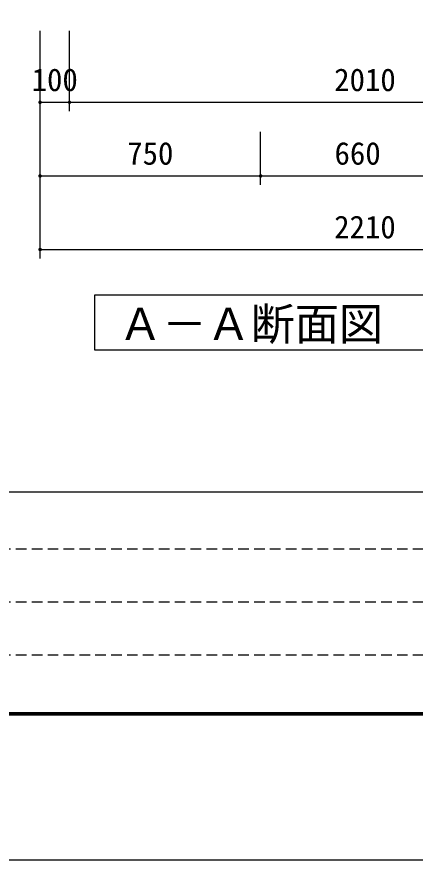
# Model space of a CAD drawing. Units: millimetres, scale not verified. Extents: x -8910 to 8910, y -6308 to 6308.
# Drawn here: x -6165 to -4810, y -6308 to -3443 of the extents above; entities that cross this region are included whole.
import ezdxf
from ezdxf.enums import TextEntityAlignment as Align

# ---------------------------------------------------------------- set-up
doc = ezdxf.new("R2010")
doc.units = ezdxf.units.MM
doc.header["$LTSCALE"] = 30
doc.linetypes.add('DASHED1', pattern=[1.8, 1.2, -0.6])
for name, color, linetype, lineweight in [('0-3_機器', 2, 'Continuous', 25), ('0-4_製作', 5, 'Continuous', 25), ('0-8_図面枠', 7, 'Continuous', 25), ('0-9_Axis_waku', 7, 'Continuous', 25)]:
    doc.layers.add(name, color=color, linetype=linetype, lineweight=lineweight)
doc.styles.add('ＭＳ ゴシック', font='')
doc.styles.get('ＭＳ ゴシック').set_extended_font_data('MS Gothic')

msp = doc.modelspace()

# ---------------------------------------------------------------- linework, layer by layer
at = {"layer": '0-3_機器', "color": 3}
msp.add_lwpolyline([(-3871.69, -4574.04), (-3871.69, -4387.73), (-5901.02, -4387.73), (-5901.02, -4574.04)], close=True, dxfattribs=at)
at = {"layer": '0-4_製作', "color": 2}
for p, q in [((-6085.82, -3763.2), (-6085.82, -3490.22)), ((-5985.82, -3763.2), (-5985.82, -3490.22)), ((-6085.82, -3733.2), (-5985.82, -3733.2)), ((-6085.82, -4013.2), (-6085.82, -3733.2)), ((-5985.82, -3733.2), (-3975.86, -3733.2)), ((-5335.82, -4013.2), (-5335.82, -3833.2)), ((-6085.82, -3983.2), (-5335.82, -3983.2)), ((-6085.82, -4263.2), (-6085.82, -3983.2)), ((-5335.82, -3983.2), (-4675.82, -3983.2)), ((-6085.82, -4233.2), (-3875.86, -4233.2))]:
    msp.add_line(p, q, dxfattribs=at)
at = {"layer": '0-4_製作'}
for points in [[(-6091.81, -3732.83), (-6085.82, -3733.2), (-6091.82, -3733.2)], [(-6091.82, -3733.2), (-6089.04, -3738.27), (-6091.78, -3733.95)], [(-6091.82, -3733.2), (-6088.38, -3738.63), (-6089.04, -3738.27)], [(-6085.82, -3733.2), (-6088.38, -3738.63), (-6091.82, -3733.2)], [(-6091.72, -3732.08), (-6085.82, -3733.2), (-6091.81, -3732.83)], [(-6091.78, -3733.95), (-6089.65, -3737.83), (-6091.64, -3734.69)], [(-6091.78, -3733.95), (-6089.04, -3738.27), (-6089.65, -3737.83)], [(-6091.53, -3731.35), (-6085.82, -3733.2), (-6091.72, -3732.08)], [(-6091.64, -3734.69), (-6090.2, -3737.31), (-6091.4, -3735.41)], [(-6091.64, -3734.69), (-6089.65, -3737.83), (-6090.2, -3737.31)], [(-6091.25, -3730.65), (-6085.82, -3733.2), (-6091.53, -3731.35)], [(-6091.4, -3735.41), (-6090.68, -3736.73), (-6091.08, -3736.09)], [(-6091.4, -3735.41), (-6090.2, -3737.31), (-6090.68, -3736.73)], [(-6090.89, -3729.99), (-6085.82, -3733.2), (-6091.25, -3730.65)], [(-6090.45, -3729.38), (-6085.82, -3733.2), (-6090.89, -3729.99)], [(-6089.93, -3728.83), (-6085.82, -3733.2), (-6090.45, -3729.38)], [(-6089.35, -3728.35), (-6085.82, -3733.2), (-6089.93, -3728.83)], [(-6088.71, -3727.94), (-6085.82, -3733.2), (-6089.35, -3728.35)], [(-6088.71, -3727.94), (-6085.82, -3727.2), (-6085.82, -3733.2)], [(-6088.03, -3727.62), (-6085.82, -3727.2), (-6088.71, -3727.94)], [(-6085.82, -3733.2), (-6087.68, -3738.91), (-6088.38, -3738.63)], [(-6087.32, -3727.39), (-6085.82, -3727.2), (-6088.03, -3727.62)], [(-6085.82, -3733.2), (-6086.95, -3739.1), (-6087.68, -3738.91)], [(-6086.58, -3727.25), (-6085.82, -3727.2), (-6087.32, -3727.39)], [(-6085.82, -3733.2), (-6086.2, -3739.19), (-6086.95, -3739.1)], [(-6085.82, -3733.2), (-6085.82, -3739.2), (-6086.2, -3739.19)], [(-6085.82, -3727.2), (-6079.82, -3733.2), (-6085.82, -3733.2)], [(-6085.45, -3727.21), (-6079.82, -3733.2), (-6085.82, -3727.2)], [(-6085.82, -3733.2), (-6085.07, -3739.16), (-6085.82, -3739.2)], [(-6085.82, -3733.2), (-6084.33, -3739.01), (-6085.07, -3739.16)], [(-6085.82, -3733.2), (-6083.62, -3738.78), (-6084.33, -3739.01)], [(-6085.82, -3733.2), (-6082.93, -3738.46), (-6083.62, -3738.78)], [(-6085.82, -3733.2), (-6082.3, -3738.06), (-6082.93, -3738.46)], [(-6079.82, -3733.2), (-6082.3, -3738.06), (-6085.82, -3733.2)], [(-6084.7, -3727.31), (-6079.82, -3733.2), (-6085.45, -3727.21)], [(-6083.97, -3727.5), (-6079.82, -3733.2), (-6084.7, -3727.31)], [(-6083.27, -3727.77), (-6079.82, -3733.2), (-6083.97, -3727.5)], [(-6082.61, -3728.14), (-6079.82, -3733.2), (-6083.27, -3727.77)], [(-6082.61, -3728.14), (-6079.87, -3732.45), (-6079.82, -3733.2)], [(-6082, -3728.58), (-6079.87, -3732.45), (-6082.61, -3728.14)], [(-6079.82, -3733.2), (-6081.72, -3737.58), (-6082.3, -3738.06)], [(-6082, -3728.58), (-6080.01, -3731.71), (-6079.87, -3732.45)], [(-6081.45, -3729.1), (-6080.01, -3731.71), (-6082, -3728.58)], [(-6079.82, -3733.2), (-6081.2, -3737.03), (-6081.72, -3737.58)], [(-6081.45, -3729.1), (-6080.25, -3730.99), (-6080.01, -3731.71)], [(-6080.97, -3729.68), (-6080.25, -3730.99), (-6081.45, -3729.1)], [(-6079.82, -3733.2), (-6080.76, -3736.42), (-6081.2, -3737.03)], [(-6080.97, -3729.68), (-6080.57, -3730.31), (-6080.25, -3730.99)], [(-6079.82, -3733.2), (-6080.4, -3735.76), (-6080.76, -3736.42)], [(-6079.82, -3733.2), (-6080.12, -3735.06), (-6080.4, -3735.76)], [(-6079.82, -3733.2), (-6079.93, -3734.33), (-6080.12, -3735.06)], [(-6079.82, -3733.2), (-6079.84, -3733.58), (-6079.93, -3734.33)], [(-5991.81, -3732.83), (-5985.82, -3733.2), (-5991.82, -3733.2)], [(-5991.82, -3733.2), (-5989.04, -3738.27), (-5991.78, -3733.95)], [(-5991.82, -3733.2), (-5988.38, -3738.63), (-5989.04, -3738.27)], [(-5985.82, -3733.2), (-5988.38, -3738.63), (-5991.82, -3733.2)], [(-5991.72, -3732.08), (-5985.82, -3733.2), (-5991.81, -3732.83)], [(-5991.78, -3733.95), (-5989.65, -3737.83), (-5991.64, -3734.69)], [(-5991.78, -3733.95), (-5989.04, -3738.27), (-5989.65, -3737.83)], [(-5991.53, -3731.35), (-5985.82, -3733.2), (-5991.72, -3732.08)], [(-5991.64, -3734.69), (-5990.2, -3737.31), (-5991.4, -3735.41)], [(-5991.64, -3734.69), (-5989.65, -3737.83), (-5990.2, -3737.31)], [(-5991.25, -3730.65), (-5985.82, -3733.2), (-5991.53, -3731.35)], [(-5991.4, -3735.41), (-5990.68, -3736.73), (-5991.08, -3736.09)], [(-5991.4, -3735.41), (-5990.2, -3737.31), (-5990.68, -3736.73)], [(-5990.89, -3729.99), (-5985.82, -3733.2), (-5991.25, -3730.65)], [(-5990.45, -3729.38), (-5985.82, -3733.2), (-5990.89, -3729.99)], [(-5989.93, -3728.83), (-5985.82, -3733.2), (-5990.45, -3729.38)], [(-5989.35, -3728.35), (-5985.82, -3733.2), (-5989.93, -3728.83)], [(-5988.72, -3727.94), (-5985.82, -3733.2), (-5989.35, -3728.35)], [(-5988.72, -3727.94), (-5985.82, -3727.2), (-5985.82, -3733.2)], [(-5988.03, -3727.62), (-5985.82, -3727.2), (-5988.72, -3727.94)], [(-5985.82, -3733.2), (-5987.68, -3738.91), (-5988.38, -3738.63)], [(-5987.32, -3727.39), (-5985.82, -3727.2), (-5988.03, -3727.62)], [(-5985.82, -3733.2), (-5986.95, -3739.1), (-5987.68, -3738.91)], [(-5986.58, -3727.25), (-5985.82, -3727.2), (-5987.32, -3727.39)], [(-5985.82, -3733.2), (-5986.2, -3739.19), (-5986.95, -3739.1)], [(-5985.82, -3733.2), (-5985.82, -3739.2), (-5986.2, -3739.19)], [(-5985.82, -3727.2), (-5979.82, -3733.2), (-5985.82, -3733.2)], [(-5985.45, -3727.21), (-5979.82, -3733.2), (-5985.82, -3727.2)], [(-5985.82, -3733.2), (-5985.07, -3739.16), (-5985.82, -3739.2)], [(-5985.82, -3733.2), (-5984.33, -3739.01), (-5985.07, -3739.16)], [(-5985.82, -3733.2), (-5983.62, -3738.78), (-5984.33, -3739.01)], [(-5985.82, -3733.2), (-5982.93, -3738.46), (-5983.62, -3738.78)], [(-5985.82, -3733.2), (-5982.3, -3738.06), (-5982.93, -3738.46)], [(-5979.82, -3733.2), (-5982.3, -3738.06), (-5985.82, -3733.2)], [(-5984.7, -3727.31), (-5979.82, -3733.2), (-5985.45, -3727.21)], [(-5983.97, -3727.5), (-5979.82, -3733.2), (-5984.7, -3727.31)], [(-5983.27, -3727.77), (-5979.82, -3733.2), (-5983.97, -3727.5)], [(-5982.61, -3728.14), (-5979.82, -3733.2), (-5983.27, -3727.77)], [(-5982.61, -3728.14), (-5979.87, -3732.45), (-5979.82, -3733.2)], [(-5982, -3728.58), (-5979.87, -3732.45), (-5982.61, -3728.14)], [(-5979.82, -3733.2), (-5981.72, -3737.58), (-5982.3, -3738.06)], [(-5982, -3728.58), (-5980.01, -3731.71), (-5979.87, -3732.45)], [(-5981.45, -3729.1), (-5980.01, -3731.71), (-5982, -3728.58)], [(-5979.82, -3733.2), (-5981.2, -3737.03), (-5981.72, -3737.58)], [(-5981.45, -3729.1), (-5980.25, -3730.99), (-5980.01, -3731.71)], [(-5980.97, -3729.68), (-5980.25, -3730.99), (-5981.45, -3729.1)], [(-5979.82, -3733.2), (-5980.76, -3736.42), (-5981.2, -3737.03)], [(-5980.97, -3729.68), (-5980.57, -3730.31), (-5980.25, -3730.99)], [(-5979.82, -3733.2), (-5980.4, -3735.76), (-5980.76, -3736.42)], [(-5979.82, -3733.2), (-5980.12, -3735.06), (-5980.4, -3735.76)], [(-5979.82, -3733.2), (-5979.93, -3734.33), (-5980.12, -3735.06)], [(-5979.82, -3733.2), (-5979.84, -3733.58), (-5979.93, -3734.33)], [(-6091.53, -3981.35), (-6085.82, -3983.2), (-6091.72, -3982.08)], [(-6091.25, -3980.65), (-6085.82, -3983.2), (-6091.53, -3981.35)], [(-6090.89, -3979.99), (-6085.82, -3983.2), (-6091.25, -3980.65)], [(-6090.45, -3979.38), (-6085.82, -3983.2), (-6090.89, -3979.99)], [(-6089.93, -3978.83), (-6085.82, -3983.2), (-6090.45, -3979.38)], [(-6089.35, -3978.35), (-6085.82, -3983.2), (-6089.93, -3978.83)], [(-6088.71, -3977.94), (-6085.82, -3983.2), (-6089.35, -3978.35)], [(-6088.71, -3977.94), (-6085.82, -3977.2), (-6085.82, -3983.2)], [(-6088.03, -3977.62), (-6085.82, -3977.2), (-6088.71, -3977.94)], [(-6087.32, -3977.39), (-6085.82, -3977.2), (-6088.03, -3977.62)], [(-6086.58, -3977.25), (-6085.82, -3977.2), (-6087.32, -3977.39)], [(-6085.82, -3977.2), (-6079.82, -3983.2), (-6085.82, -3983.2)], [(-6085.45, -3977.21), (-6079.82, -3983.2), (-6085.82, -3977.2)], [(-6084.7, -3977.31), (-6079.82, -3983.2), (-6085.45, -3977.21)], [(-6083.97, -3977.5), (-6079.82, -3983.2), (-6084.7, -3977.31)], [(-6083.27, -3977.77), (-6079.82, -3983.2), (-6083.97, -3977.5)], [(-6083.27, -3977.77), (-6079.87, -3982.45), (-6079.82, -3983.2)], [(-6082.61, -3978.14), (-6079.87, -3982.45), (-6083.27, -3977.77)], [(-6082.61, -3978.14), (-6080.01, -3981.71), (-6079.87, -3982.45)], [(-6082, -3978.58), (-6080.01, -3981.71), (-6082.61, -3978.14)], [(-6082, -3978.58), (-6080.25, -3980.99), (-6080.01, -3981.71)], [(-6081.45, -3979.1), (-6080.25, -3980.99), (-6082, -3978.58)], [(-6081.45, -3979.1), (-6080.57, -3980.31), (-6080.25, -3980.99)], [(-6080.97, -3979.68), (-6080.57, -3980.31), (-6081.45, -3979.1)], [(-5341.53, -3981.35), (-5335.82, -3983.2), (-5341.72, -3982.08)], [(-5341.25, -3980.65), (-5335.82, -3983.2), (-5341.53, -3981.35)], [(-5340.89, -3979.99), (-5335.82, -3983.2), (-5341.25, -3980.65)], [(-5340.45, -3979.38), (-5335.82, -3983.2), (-5340.89, -3979.99)], [(-5339.93, -3978.83), (-5335.82, -3983.2), (-5340.45, -3979.38)], [(-5339.35, -3978.35), (-5335.82, -3983.2), (-5339.93, -3978.83)], [(-5339.35, -3978.35), (-5335.82, -3977.2), (-5335.82, -3983.2)], [(-5338.72, -3977.94), (-5335.82, -3977.2), (-5339.35, -3978.35)], [(-5338.03, -3977.62), (-5335.82, -3977.2), (-5338.72, -3977.94)], [(-5337.32, -3977.39), (-5335.82, -3977.2), (-5338.03, -3977.62)], [(-5336.58, -3977.25), (-5335.82, -3977.2), (-5337.32, -3977.39)], [(-5335.82, -3977.2), (-5329.82, -3983.2), (-5335.82, -3983.2)], [(-5335.45, -3977.21), (-5329.82, -3983.2), (-5335.82, -3977.2)], [(-5334.7, -3977.31), (-5329.82, -3983.2), (-5335.45, -3977.21)], [(-5333.97, -3977.5), (-5329.82, -3983.2), (-5334.7, -3977.31)], [(-5333.97, -3977.5), (-5329.87, -3982.45), (-5329.82, -3983.2)], [(-5333.27, -3977.77), (-5329.87, -3982.45), (-5333.97, -3977.5)], [(-5333.27, -3977.77), (-5330.01, -3981.71), (-5329.87, -3982.45)], [(-5332.61, -3978.14), (-5330.01, -3981.71), (-5333.27, -3977.77)], [(-5332.61, -3978.14), (-5330.25, -3980.99), (-5330.01, -3981.71)], [(-5332, -3978.58), (-5330.25, -3980.99), (-5332.61, -3978.14)], [(-5332, -3978.58), (-5330.57, -3980.31), (-5330.25, -3980.99)], [(-5331.45, -3979.1), (-5330.57, -3980.31), (-5332, -3978.58)], [(-5331.45, -3979.1), (-5330.97, -3979.68), (-5330.57, -3980.31)], [(-6091.81, -3982.83), (-6085.82, -3983.2), (-6091.82, -3983.2)], [(-6091.82, -3983.2), (-6088.38, -3988.63), (-6091.78, -3983.95)], [(-6091.82, -3983.2), (-6087.68, -3988.91), (-6088.38, -3988.63)], [(-6085.82, -3983.2), (-6087.68, -3988.91), (-6091.82, -3983.2)], [(-6091.72, -3982.08), (-6085.82, -3983.2), (-6091.81, -3982.83)], [(-6091.78, -3983.95), (-6089.04, -3988.27), (-6091.64, -3984.69)], [(-6091.78, -3983.95), (-6088.38, -3988.63), (-6089.04, -3988.27)], [(-6091.64, -3984.69), (-6089.65, -3987.83), (-6091.4, -3985.41)], [(-6091.64, -3984.69), (-6089.04, -3988.27), (-6089.65, -3987.83)], [(-6091.4, -3985.41), (-6090.2, -3987.31), (-6091.08, -3986.09)], [(-6091.4, -3985.41), (-6089.65, -3987.83), (-6090.2, -3987.31)], [(-6091.08, -3986.09), (-6090.2, -3987.31), (-6090.68, -3986.73)], [(-6085.82, -3983.2), (-6086.95, -3989.1), (-6087.68, -3988.91)], [(-6085.82, -3983.2), (-6086.2, -3989.19), (-6086.95, -3989.1)], [(-6085.82, -3983.2), (-6085.82, -3989.2), (-6086.2, -3989.19)], [(-6085.82, -3983.2), (-6085.07, -3989.16), (-6085.82, -3989.2)], [(-6085.82, -3983.2), (-6084.33, -3989.01), (-6085.07, -3989.16)], [(-6085.82, -3983.2), (-6083.62, -3988.78), (-6084.33, -3989.01)], [(-6085.82, -3983.2), (-6082.93, -3988.46), (-6083.62, -3988.78)], [(-6085.82, -3983.2), (-6082.3, -3988.06), (-6082.93, -3988.46)], [(-6079.82, -3983.2), (-6082.3, -3988.06), (-6085.82, -3983.2)], [(-6079.82, -3983.2), (-6081.72, -3987.58), (-6082.3, -3988.06)], [(-6079.82, -3983.2), (-6081.2, -3987.03), (-6081.72, -3987.58)], [(-6079.82, -3983.2), (-6080.76, -3986.42), (-6081.2, -3987.03)], [(-6079.82, -3983.2), (-6080.4, -3985.76), (-6080.76, -3986.42)], [(-6079.82, -3983.2), (-6080.12, -3985.06), (-6080.4, -3985.76)], [(-6079.82, -3983.2), (-6079.93, -3984.33), (-6080.12, -3985.06)], [(-6079.82, -3983.2), (-6079.84, -3983.58), (-6079.93, -3984.33)], [(-5341.81, -3982.83), (-5335.82, -3983.2), (-5341.82, -3983.2)], [(-5341.82, -3983.2), (-5337.68, -3988.91), (-5341.78, -3983.95)], [(-5341.82, -3983.2), (-5336.95, -3989.1), (-5337.68, -3988.91)], [(-5335.82, -3983.2), (-5336.95, -3989.1), (-5341.82, -3983.2)], [(-5341.72, -3982.08), (-5335.82, -3983.2), (-5341.81, -3982.83)], [(-5341.78, -3983.95), (-5338.38, -3988.63), (-5341.64, -3984.69)], [(-5341.78, -3983.95), (-5337.68, -3988.91), (-5338.38, -3988.63)], [(-5341.64, -3984.69), (-5339.04, -3988.27), (-5341.4, -3985.41)], [(-5341.64, -3984.69), (-5338.38, -3988.63), (-5339.04, -3988.27)], [(-5341.4, -3985.41), (-5339.65, -3987.83), (-5341.08, -3986.09)], [(-5341.4, -3985.41), (-5339.04, -3988.27), (-5339.65, -3987.83)], [(-5341.08, -3986.09), (-5340.2, -3987.31), (-5340.68, -3986.73)], [(-5341.08, -3986.09), (-5339.65, -3987.83), (-5340.2, -3987.31)], [(-5335.82, -3983.2), (-5336.2, -3989.19), (-5336.95, -3989.1)], [(-5335.82, -3983.2), (-5335.82, -3989.2), (-5336.2, -3989.19)], [(-5335.82, -3983.2), (-5335.07, -3989.16), (-5335.82, -3989.2)], [(-5335.82, -3983.2), (-5334.33, -3989.01), (-5335.07, -3989.16)], [(-5335.82, -3983.2), (-5333.62, -3988.78), (-5334.33, -3989.01)], [(-5335.82, -3983.2), (-5332.93, -3988.46), (-5333.62, -3988.78)], [(-5335.82, -3983.2), (-5332.3, -3988.06), (-5332.93, -3988.46)], [(-5335.82, -3983.2), (-5331.72, -3987.58), (-5332.3, -3988.06)], [(-5329.82, -3983.2), (-5331.72, -3987.58), (-5335.82, -3983.2)], [(-5329.82, -3983.2), (-5331.2, -3987.03), (-5331.72, -3987.58)], [(-5329.82, -3983.2), (-5330.76, -3986.42), (-5331.2, -3987.03)], [(-5329.82, -3983.2), (-5330.4, -3985.76), (-5330.76, -3986.42)], [(-5329.82, -3983.2), (-5330.12, -3985.06), (-5330.4, -3985.76)], [(-5329.82, -3983.2), (-5329.93, -3984.33), (-5330.12, -3985.06)], [(-5329.82, -3983.2), (-5329.84, -3983.58), (-5329.93, -3984.33)], [(-6091.81, -4232.83), (-6085.82, -4233.2), (-6091.82, -4233.2)], [(-6091.82, -4233.2), (-6088.38, -4238.63), (-6091.78, -4233.95)], [(-6091.82, -4233.2), (-6087.68, -4238.91), (-6088.38, -4238.63)], [(-6085.82, -4233.2), (-6087.68, -4238.91), (-6091.82, -4233.2)], [(-6091.72, -4232.08), (-6085.82, -4233.2), (-6091.81, -4232.83)], [(-6091.78, -4233.95), (-6089.04, -4238.27), (-6091.64, -4234.69)], [(-6091.78, -4233.95), (-6088.38, -4238.63), (-6089.04, -4238.27)], [(-6091.53, -4231.35), (-6085.82, -4233.2), (-6091.72, -4232.08)], [(-6091.64, -4234.69), (-6089.65, -4237.83), (-6091.4, -4235.41)], [(-6091.64, -4234.69), (-6089.04, -4238.27), (-6089.65, -4237.83)], [(-6091.25, -4230.65), (-6085.82, -4233.2), (-6091.53, -4231.35)], [(-6091.4, -4235.41), (-6090.2, -4237.31), (-6091.08, -4236.09)], [(-6091.4, -4235.41), (-6089.65, -4237.83), (-6090.2, -4237.31)], [(-6090.89, -4229.99), (-6085.82, -4233.2), (-6091.25, -4230.65)], [(-6091.08, -4236.09), (-6090.2, -4237.31), (-6090.68, -4236.73)], [(-6090.45, -4229.38), (-6085.82, -4233.2), (-6090.89, -4229.99)], [(-6089.93, -4228.83), (-6085.82, -4233.2), (-6090.45, -4229.38)], [(-6089.35, -4228.35), (-6085.82, -4233.2), (-6089.93, -4228.83)], [(-6088.71, -4227.94), (-6085.82, -4233.2), (-6089.35, -4228.35)], [(-6088.71, -4227.94), (-6085.82, -4227.2), (-6085.82, -4233.2)], [(-6088.03, -4227.62), (-6085.82, -4227.2), (-6088.71, -4227.94)], [(-6087.32, -4227.39), (-6085.82, -4227.2), (-6088.03, -4227.62)], [(-6085.82, -4233.2), (-6086.95, -4239.1), (-6087.68, -4238.91)], [(-6086.58, -4227.25), (-6085.82, -4227.2), (-6087.32, -4227.39)], [(-6085.82, -4233.2), (-6086.2, -4239.19), (-6086.95, -4239.1)], [(-6085.82, -4233.2), (-6085.82, -4239.2), (-6086.2, -4239.19)], [(-6085.82, -4227.2), (-6079.82, -4233.2), (-6085.82, -4233.2)], [(-6085.45, -4227.21), (-6079.82, -4233.2), (-6085.82, -4227.2)], [(-6085.82, -4233.2), (-6085.07, -4239.16), (-6085.82, -4239.2)], [(-6085.82, -4233.2), (-6084.33, -4239.01), (-6085.07, -4239.16)], [(-6085.82, -4233.2), (-6083.62, -4238.78), (-6084.33, -4239.01)], [(-6085.82, -4233.2), (-6082.93, -4238.46), (-6083.62, -4238.78)], [(-6085.82, -4233.2), (-6082.3, -4238.06), (-6082.93, -4238.46)], [(-6079.82, -4233.2), (-6082.3, -4238.06), (-6085.82, -4233.2)], [(-6084.7, -4227.31), (-6079.82, -4233.2), (-6085.45, -4227.21)], [(-6083.97, -4227.5), (-6079.82, -4233.2), (-6084.7, -4227.31)], [(-6083.27, -4227.77), (-6079.82, -4233.2), (-6083.97, -4227.5)], [(-6083.27, -4227.77), (-6079.87, -4232.45), (-6079.82, -4233.2)], [(-6082.61, -4228.14), (-6079.87, -4232.45), (-6083.27, -4227.77)], [(-6082.61, -4228.14), (-6080.01, -4231.71), (-6079.87, -4232.45)], [(-6082, -4228.58), (-6080.01, -4231.71), (-6082.61, -4228.14)], [(-6079.82, -4233.2), (-6081.72, -4237.58), (-6082.3, -4238.06)], [(-6082, -4228.58), (-6080.25, -4230.99), (-6080.01, -4231.71)], [(-6081.45, -4229.1), (-6080.25, -4230.99), (-6082, -4228.58)], [(-6079.82, -4233.2), (-6081.2, -4237.03), (-6081.72, -4237.58)], [(-6081.45, -4229.1), (-6080.57, -4230.31), (-6080.25, -4230.99)], [(-6080.97, -4229.68), (-6080.57, -4230.31), (-6081.45, -4229.1)], [(-6079.82, -4233.2), (-6080.76, -4236.42), (-6081.2, -4237.03)], [(-6079.82, -4233.2), (-6080.4, -4235.76), (-6080.76, -4236.42)], [(-6079.82, -4233.2), (-6080.12, -4235.06), (-6080.4, -4235.76)], [(-6079.82, -4233.2), (-6079.93, -4234.33), (-6080.12, -4235.06)], [(-6079.82, -4233.2), (-6079.84, -4233.58), (-6079.93, -4234.33)]]:
    msp.add_solid(points, dxfattribs=at)
at = {"layer": '0-8_図面枠'}
msp.add_lwpolyline([(-8910, -6307.5), (-8910, 6307.5), (8910, 6307.5), (8910, -6307.5)], close=True, dxfattribs=at)
at = {"layer": '0-9_Axis_waku'}
for p, q in [((-7770, -5056.5), (8400, -5056.5)), ((8408.4, -5814.9), (-7778.4, -5814.9)), ((8407.8, -5814.3), (-7777.8, -5814.3)), ((8407.2, -5813.7), (-7777.2, -5813.7)), ((8406.6, -5813.1), (-7776.6, -5813.1)), ((8406, -5812.5), (-7776, -5812.5)), ((8405.4, -5811.9), (-7775.4, -5811.9)), ((8404.8, -5811.3), (-7774.8, -5811.3)), ((8404.2, -5810.7), (-7774.2, -5810.7)), ((8403.6, -5810.1), (-7773.6, -5810.1)), ((8403, -5809.5), (-7773, -5809.5)), ((8402.4, -5808.9), (-7772.4, -5808.9)), ((8401.8, -5808.3), (-7771.8, -5808.3)), ((8401.2, -5807.7), (-7771.2, -5807.7)), ((8400.6, -5807.1), (-7770.6, -5807.1)), ((-7770, -5806.5), (8400, -5806.5))]:
    msp.add_line(p, q, dxfattribs=at)
at = {"layer": '0-9_Axis_waku', "linetype": 'DASHED1'}
for p, q in [((240, -5251.5), (-7770, -5251.5)), ((240, -5431.5), (-7770, -5431.5)), ((240, -5611.5), (-7770, -5611.5))]:
    msp.add_line(p, q, dxfattribs=at)

# ---------------------------------------------------------------- texts
at = {"layer": '0-3_機器', "color": 4, "style": 'ＭＳ ゴシック'}
msp.add_text('Ａ－Ａ断面図', height=110, dxfattribs=at).set_placement((-5819.77, -4574.01), align=Align.BOTTOM_LEFT)
at = {"layer": '0-4_製作', "color": 4, "style": 'ＭＳ ゴシック'}
for s, p in [('100', (-6114.57, -3718.2)), ('2010', (-5085.84, -3718.2)), ('750', (-5789.57, -3968.2)), ('660', (-5084.57, -3968.2)), ('2210', (-5085.84, -4218.2))]:
    msp.add_text(s, height=76.98, dxfattribs=at).set_placement(p, align=Align.BOTTOM_LEFT)

doc.saveas('drawing.dxf')
